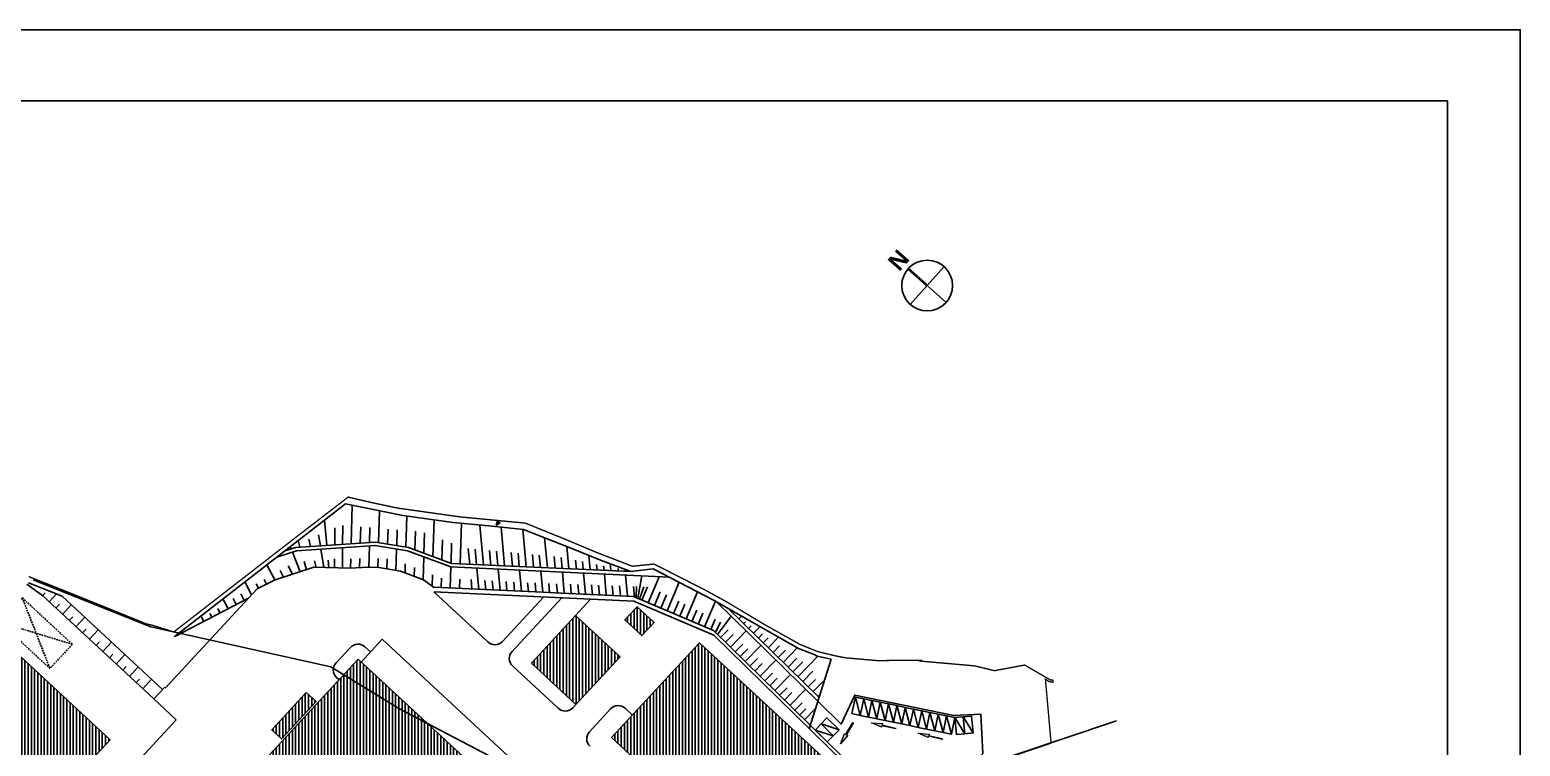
# Model space of a CAD drawing. Header units: millimetres. Extents: x 0 to 841000, y 0 to 594000.
# Drawn here: x 400542 to 841000, y 382214 to 594000 of the extents above; entities that cross this region are included whole.
import ezdxf
from ezdxf.enums import TextEntityAlignment as Align

# ---------------------------------------------------------------- set-up
doc = ezdxf.new("R2010")
doc.units = ezdxf.units.MM
doc.header["$LTSCALE"] = 1000
doc.linetypes.add('XR-SITE PLAN$0$DASHED', pattern=[0.75, 0.5, -0.25])
doc.linetypes.add('XR-SITE PLAN$0$PHANTOM-GAUN', pattern=[30, 20, -2, 2, -2, 2, -2])
doc.layers.get('DEFPOINTS').update_dxf_attribs({"color": 137})
for name, color, linetype in [('ETC-9', 9, 'Continuous'), ('SYM', 6, 'Continuous'), ('XR-PLAN$0$주차장', 252, 'Continuous'), ('XR-SITE PLAN$0$ETC-8', 252, 'Continuous'), ('XR-SITE PLAN$0$건물', 3, 'Continuous'), ('XR-SITE PLAN$0$대지경계선', 2, 'XR-SITE PLAN$0$PHANTOM-GAUN'), ('XR-SITE PLAN$0$입면선', 252, 'Continuous'), ('XR-SITE PLAN$0$획지경계선', 252, 'Continuous')]:
    doc.layers.add(name, color=color, linetype=linetype)
doc.layers.add('XR-PL-B3F$0$ETC-차량동선', color=251, linetype='Continuous', lineweight=13)
doc.styles.add('스타일2', font='malgunbd.ttf')

# ---------------------------------------------------------------- blocks, each defined once
blk = doc.blocks.new('XR-PLAN$0$확장형주차')
at = {"layer": 'XR-PLAN$0$주차장'}
blk.add_line((-2500, 5100), (0, 100), dxfattribs=at)
at = {"layer": 'XR-PLAN$0$주차장', "color": 5}
blk.add_lwpolyline([(-2500, 100), (0, 100), (0, 5100), (-2500, 5100)], close=True, dxfattribs=at)
blk = doc.blocks.new('north')
at = {"layer": 'SYM', "color": 6}
for p, q in [((-7.5, 0), (7.5, 0)), ((0, 0), (0, -7.5))]:
    blk.add_line(p, q, dxfattribs=at)
at = {"layer": 'SYM', "color": 6, "const_width": 0.714}
blk.add_lwpolyline([(0, 7.5), (0, 0)], dxfattribs=at)
at = {"layer": 'SYM', "color": 6}
blk.add_circle((0, 0), 7.5, dxfattribs=at)
at = {"layer": 'SYM', "color": 3, "style": '스타일2'}
blk.add_text('N', height=5, dxfattribs=at).set_placement((0, 8.82), align=Align.CENTER)

msp = doc.modelspace()

# ---------------------------------------------------------------- hatches: boundary and pattern name
at = {"layer": 'XR-PL-B3F$0$ETC-차량동선'}
for points in [[(643973, 389156), (641892, 385634), (642270, 385411), (640163, 382922), (641326, 385968), (641704, 385745), (643784, 389267)], [(643973, 389156), (641892, 385634), (642270, 385411), (640163, 382922), (641326, 385968), (641704, 385745), (643784, 389267)], [(643973, 389156), (641892, 385634), (642270, 385411), (640163, 382922), (641326, 385968), (641704, 385745), (643784, 389267)], [(643973, 389156), (641892, 385634), (642270, 385411), (640163, 382922), (641326, 385968), (641704, 385745), (643784, 389267)], [(643973, 389156), (641892, 385634), (642270, 385411), (640163, 382922), (641326, 385968), (641704, 385745), (643784, 389267)], [(656335, 387331), (652355, 388276), (652254, 387850), (649254, 389126), (652507, 388916), (652406, 388490), (656386, 387544)], [(656335, 387331), (652355, 388276), (652254, 387850), (649254, 389126), (652507, 388916), (652406, 388490), (656386, 387544)], [(656335, 387331), (652355, 388276), (652254, 387850), (649254, 389126), (652507, 388916), (652406, 388490), (656386, 387544)], [(656335, 387331), (652355, 388276), (652254, 387850), (649254, 389126), (652507, 388916), (652406, 388490), (656386, 387544)], [(656335, 387331), (652355, 388276), (652254, 387850), (649254, 389126), (652507, 388916), (652406, 388490), (656386, 387544)], [(670153, 384233), (666173, 385178), (666072, 384752), (663071, 386028), (666325, 385818), (666224, 385391), (670204, 384446)], [(670153, 384233), (666173, 385178), (666072, 384752), (663071, 386028), (666325, 385818), (666224, 385391), (670204, 384446)], [(670153, 384233), (666173, 385178), (666072, 384752), (663071, 386028), (666325, 385818), (666224, 385391), (670204, 384446)], [(670153, 384233), (666173, 385178), (666072, 384752), (663071, 386028), (666325, 385818), (666224, 385391), (670204, 384446)], [(670153, 384233), (666173, 385178), (666072, 384752), (663071, 386028), (666325, 385818), (666224, 385391), (670204, 384446)]]:
    msp.add_hatch(color=256, dxfattribs=at).paths.add_polyline_path(points)
at = {"layer": 'XR-SITE PLAN$0$ETC-8'}
h = msp.add_hatch(dxfattribs=at)
h.set_pattern_fill('ANSI31', color=256, scale=300, angle=45)
h.paths.add_polyline_path([(334363, 380366), (329011, 385330), (320783, 376458), (326135, 371494)])
h.paths.add_polyline_path([(383832, 421657), (364718, 401047), (405166, 363534), (424280, 384144)])
h.paths.add_polyline_path([(362210, 428076), (355603, 434204), (343355, 420997), (349962, 414869)])
h.paths.add_polyline_path([(471860, 297013), (473454, 295579), (474196, 296404), (472602, 297838)], flags=9)
h.paths.add_polyline_path([(471526, 296285), (474998, 293161), (475706, 293947), (472234, 297071)], flags=9)
h.paths.add_polyline_path([(474233, 385583), (475667, 387177), (474843, 387919), (473408, 386325)], flags=9)
h.paths.add_polyline_path([(474961, 385250), (478086, 388722), (477300, 389429), (474175, 385957)], flags=9)
h = msp.add_hatch(dxfattribs=at)
h.set_pattern_fill('ANSI31', color=256, scale=300, angle=45)
h.paths.add_polyline_path([(575002, 408658), (561836, 420868), (548767, 406776), (561933, 394566)])
h.paths.add_polyline_path([(585019, 418799), (580003, 423451), (576383, 419548), (581400, 414896)])
h.paths.add_polyline_path([(598451, 412734), (572494, 384746), (581483, 376410), (586512, 376607), (625790, 362701), (634539, 364725), (641788, 372542)])
h.paths.add_polyline_path([(586512, 376607), (581483, 376410), (615831, 344554), (634539, 364725), (625790, 362701)])
h = msp.add_hatch(dxfattribs=at)
h.set_pattern_fill('ANSI31', color=256, scale=300, angle=45)
h.paths.add_polyline_path([(442527, 349131), (438612, 352739), (429739, 343109), (433655, 339502)])
h.paths.add_polyline_path([(542628, 366114), (517942, 389008), (509593, 393375), (493313, 403339), (431180, 336344), (439076, 329021), (439436, 329161), (448714, 328985), (452934, 328821), (457541, 328352), (461455, 328689), (460632, 334256), (459805, 340324), (459818, 349890), (460789, 358110), (460943, 359960), (461222, 366675), (470554, 368128), (474066, 360398), (478173, 351137), (468394, 340372), (468018, 331743), (470756, 324115), (476929, 319990), (482799, 316825), (487425, 314339), (492393, 311949)])
h.paths.add_polyline_path([(474066, 360398), (470554, 368128), (461222, 366675), (460943, 359960), (460789, 358110), (459818, 349890), (459805, 340324), (460632, 334256), (461455, 328689), (457541, 328352), (452934, 328821), (448714, 328985), (439436, 329161), (439076, 329021), (446215, 322400), (457768, 323704), (459695, 322667), (465539, 319991), (474693, 315588), (478814, 313597), (483217, 311427), (488972, 308580), (489179, 308483), (492393, 311949), (487425, 314339), (482799, 316825), (476929, 319990), (470756, 324115), (468018, 331743), (468394, 340372), (478173, 351137)])
h.paths.add_polyline_path([(483217, 311427), (478814, 313597), (474693, 315588), (465539, 319991), (459695, 322667), (457768, 323704), (446215, 322400), (476251, 294543), (489179, 308483), (488972, 308580)])
h.paths.add_polyline_path([(497556, 407915), (493313, 403339), (509593, 393375), (517942, 389008)])
h.paths.add_polyline_path([(580231, 300151), (561653, 317381), (540069, 294107), (540341, 294014), (556261, 287727), (567237, 283367, 0.5209097), (567688, 286625), (566952, 287356), (568146, 288644), (568921, 287956)])
h.paths.add_polyline_path([(556261, 287727), (540341, 294014), (540069, 294107), (536645, 290415), (560236, 281112), (560915, 280847), (564198, 284387), (564958, 283682, 0.3150025), (567237, 283367)])
h.paths.add_polyline_path([(561619, 280082), (560859, 280787), (560915, 280847), (560236, 281112), (536645, 290415), (519443, 271868), (538021, 254638)])
h.paths.add_polyline_path([(536645, 290415), (531994, 292252), (520891, 296014), (518444, 296856), (506447, 283920), (519443, 271868)])
h.paths.add_polyline_path([(521701, 300367), (518444, 296856), (520891, 296014), (531994, 292252), (536602, 290432), (536645, 290415), (540069, 294107)])
h.paths.add_polyline_path([(561653, 317381), (548657, 329433), (537896, 317829), (538640, 317108), (537446, 315820), (536662, 316499, 1), (533932, 313556), (534692, 312851), (531353, 309251), (530593, 309956), (521701, 300367), (540069, 294107)])
h.paths.add_polyline_path([(500129, 271925), (497616, 274256), (496595, 273156), (499109, 270825)])
h.paths.add_polyline_path([(474961, 385250), (478086, 388722), (477300, 389429), (474175, 385957)], flags=25)
h.paths.add_polyline_path([(471860, 297013), (473454, 295579), (474196, 296404), (472602, 297838)], flags=25)
h.paths.add_polyline_path([(471526, 296285), (474998, 293161), (475706, 293947), (472234, 297071)], flags=9)
h = msp.add_hatch(dxfattribs=at)
h.set_pattern_fill('ANSI31', color=256, scale=300, angle=45)
h.paths.add_polyline_path([(472053, 387034), (474971, 384346), (485146, 395389), (482228, 398078)])
h = msp.add_hatch(dxfattribs=at)
h.set_pattern_fill('ANSI31', color=256, scale=300, angle=45)
h.paths.add_polyline_path([(472053, 387034), (474971, 384346), (485146, 395389), (482228, 398078)])
h = msp.add_hatch(dxfattribs=at)
h.set_pattern_fill('ANSI31', color=256, scale=300, angle=45)
h.paths.add_polyline_path([(472053, 387034), (474971, 384346), (485146, 395389), (482228, 398078)])
h = msp.add_hatch(dxfattribs=at)
h.set_pattern_fill('ANSI31', color=256, scale=300, angle=45)
h.paths.add_polyline_path([(243433, 332654), (260450, 350969), (234810, 374793), (217793, 356478)])
h.paths.add_polyline_path([(268582, 319957), (275248, 313775), (284295, 323530), (277629, 329713)])
h.paths.add_polyline_path([(272634, 304614), (270211, 306854), (267292, 303696), (269716, 301456)])
h.paths.add_polyline_path([(273843, 313714), (267978, 319154), (264034, 314901), (269899, 309461)])
h.paths.add_polyline_path([(299993, 353527), (305126, 348767), (313901, 358229), (313772, 358478), (308833, 363059)])
h.paths.add_polyline_path([(471860, 297013), (473454, 295579), (474196, 296404), (472602, 297838)], flags=9)
h.paths.add_polyline_path([(471526, 296285), (474998, 293161), (475706, 293947), (472234, 297071)], flags=9)
h.paths.add_polyline_path([(474233, 385583), (475667, 387177), (474843, 387919), (473408, 386325)], flags=9)
h.paths.add_polyline_path([(474961, 385250), (478086, 388722), (477300, 389429), (474175, 385957)], flags=9)
at = {"layer": 'XR-SITE PLAN$0$입면선'}
h = msp.add_hatch(color=256, dxfattribs=at)
h.paths.add_polyline_path([(538363, 447472), (539565, 448241), (539141, 448552)])
h.paths.add_polyline_path([(539141, 448552), (538718, 448863), (538363, 447472)])
h = msp.add_hatch(color=256, dxfattribs=at)
h.paths.add_polyline_path([(538363, 447472), (539565, 448241), (539141, 448552)])
h.paths.add_polyline_path([(539141, 448552), (538718, 448863), (538363, 447472)])
h = msp.add_hatch(color=256, dxfattribs=at)
h.paths.add_polyline_path([(538363, 447472), (539565, 448241), (539141, 448552)])
h.paths.add_polyline_path([(539141, 448552), (538718, 448863), (538363, 447472)])

# ---------------------------------------------------------------- linework, layer by layer
at = {"layer": 'DEFPOINTS'}
for points in [[(841000, 0), (0, 0), (0, 594000), (841000, 594000)], [(46500, 573000), (819500, 573000), (819500, 21000), (46500, 21000)]]:
    msp.add_lwpolyline(points, close=True, dxfattribs=at)
at = {"layer": 'ETC-9', "color": 8, "ltscale": 40}
msp.add_lwpolyline([(721705, 389718), (675296, 374153), (625790, 362701), (586512, 376607), (544780, 374971), (509593, 393375), (489545, 405645), (436357, 417505), (401580, 431411)], dxfattribs=at)
at = {"layer": 'XR-PL-B3F$0$ETC-차량동선'}
for points in [[(643784, 389267), (643973, 389156), (641892, 385634), (642270, 385411), (640163, 382922), (641326, 385968), (641704, 385745)], [(643784, 389267), (643973, 389156), (641892, 385634), (642270, 385411), (640163, 382922), (641326, 385968), (641704, 385745)], [(656386, 387544), (656335, 387331), (652355, 388276), (652254, 387850), (649254, 389126), (652507, 388916), (652406, 388490)], [(656386, 387544), (656335, 387331), (652355, 388276), (652254, 387850), (649254, 389126), (652507, 388916), (652406, 388490)], [(670204, 384446), (670153, 384233), (666173, 385178), (666072, 384752), (663071, 386028), (666325, 385818), (666224, 385391)], [(670204, 384446), (670153, 384233), (666173, 385178), (666072, 384752), (663071, 386028), (666325, 385818), (666224, 385391)]]:
    msp.add_lwpolyline(points, close=True, dxfattribs=at)
at = {"layer": 'XR-SITE PLAN$0$건물', "color": 7}
for points in [[(585019, 418799), (580003, 423451), (576383, 419548), (581400, 414896)], [(364718, 401047), (405166, 363534), (424280, 384144), (383832, 421657)], [(641788, 372542), (598451, 412734), (572494, 384746), (615831, 344554)], [(542628, 366114), (497556, 407915), (431180, 336344), (476251, 294543)], [(482228, 398078), (472053, 387034), (474971, 384346), (485146, 395389)]]:
    msp.add_lwpolyline(points, close=True, dxfattribs=at)
msp.add_lwpolyline([(561933, 394566), (575002, 408658), (561836, 420868), (548767, 406776), (561933, 394566)], dxfattribs=at)
at = {"layer": 'XR-SITE PLAN$0$대지경계선', "const_width": 400}
msp.add_lwpolyline([(400225, 432370), (414842, 426538), (435056, 418348), (436678, 417998), (443073, 415972), (478705, 443608), (494629, 455855), (501626, 454218), (509203, 452614), (527605, 450009), (546992, 448160), (558465, 443514), (568037, 439498), (578607, 435410), (585025, 436063), (600159, 428360), (606377, 424946), (617868, 418069), (628132, 412313), (633413, 410175), (638351, 408980), (641648, 408345), (650854, 407525), (661097, 407603), (663472, 407626), (663913, 407628), (663668, 407377), (679717, 405969), (685627, 404539), (692794, 405874), (694565, 406204), (702098, 401828), (702855, 401750), (702956, 401165), (701843, 401279), (700689, 401998), (702363, 383121), (675831, 374146)], dxfattribs=at)
at = {"layer": 'XR-SITE PLAN$0$입면선'}
for p, q in [((443167, 414577), (493847, 453879)), ((493847, 453879), (510744, 450401)), ((495505, 442078), (495852, 453466)), ((503614, 442391), (503901, 451810)), ((510744, 450401), (525631, 448394)), ((511672, 441037), (511952, 450238)), ((488323, 441603), (487615, 449046)), ((490646, 441757), (490666, 446775)), ((492975, 441911), (493028, 447457)), ((498210, 442257), (498356, 447039)), ((500915, 442436), (501049, 446828)), ((506300, 441939), (506436, 446405)), ((508986, 441488), (509129, 446194)), ((514346, 440199), (514516, 445772)), ((517016, 439209), (517200, 445278)), ((519685, 438219), (520018, 449151)), ((525631, 448394), (536169, 447318)), ((527719, 436082), (528087, 448143)), ((534620, 435777), (533536, 447586)), ((536169, 447318), (546469, 446272)), ((538718, 448863), (538363, 447472)), ((539565, 448241), (538363, 447472)), ((538718, 448863), (539565, 448241)), ((540874, 435502), (539824, 446946)), ((547244, 435221), (546228, 446296)), ((546469, 446272), (560743, 440647)), ((475875, 439942), (479132, 440995)), ((477785, 440560), (477526, 441222)), ((479132, 440995), (502661, 442551)), ((479324, 439994), (502609, 441534)), ((480387, 441078), (479823, 443003)), ((483540, 441287), (482999, 443376)), ((486409, 441476), (485880, 444653)), ((487485, 435019), (486576, 440473)), ((492907, 434883), (492965, 440896)), ((500694, 435152), (500885, 441420)), ((502609, 441534), (512172, 439926)), ((502661, 442551), (512434, 440908)), ((508763, 434170), (508955, 440467)), ((512434, 440908), (525142, 436195)), ((522355, 437229), (522538, 443235)), ((525024, 436239), (525206, 442214)), ((530538, 435957), (530104, 440689)), ((532579, 435867), (532154, 440496)), ((553499, 434945), (552684, 443823)), ((559869, 434665), (559267, 441229)), ((560743, 440647), (569153, 437207)), ((473523, 438118), (479324, 439994)), ((480441, 433785), (478155, 439616)), ((482345, 434401), (481650, 436772)), ((485146, 435077), (484653, 436982)), ((488953, 434982), (488738, 437243)), ((490619, 434940), (490629, 437599)), ((495284, 434829), (495368, 437570)), ((497990, 435008), (498072, 437703)), ((503390, 435035), (503470, 437675)), ((506077, 434621), (506169, 437642)), ((511441, 433452), (511522, 436124)), ((512172, 439926), (524937, 435192)), ((516780, 431472), (516983, 438142)), ((525142, 436195), (578151, 433859)), ((536793, 435682), (536387, 440098)), ((538833, 435592), (538438, 439906)), ((543163, 435401), (542787, 439497)), ((545204, 435311), (544837, 439304)), ((549418, 435125), (549071, 438907)), ((551458, 435035), (551121, 438714)), ((555788, 434845), (555470, 438305)), ((557828, 434755), (557530, 438011)), ((562081, 434567), (561842, 437172)), ((564122, 434477), (563912, 436769)), ((566162, 434387), (565777, 438588)), ((569153, 437207), (578151, 433859)), ((572284, 434117), (572101, 436110)), ((472951, 431353), (470616, 435863)), ((484487, 435094), (473005, 431381)), ((475549, 432204), (474524, 434184)), ((478157, 433047), (476943, 435557)), ((495223, 434825), (484487, 435094)), ((500380, 435166), (495223, 434825)), ((503692, 435022), (500380, 435166)), ((510123, 433941), (503692, 435022)), ((516881, 431434), (510123, 433941)), ((514111, 432462), (514189, 435040)), ((519421, 429545), (519523, 432873)), ((522107, 429102), (522194, 431936)), ((524803, 428976), (524993, 435189)), ((524937, 435192), (589476, 432196)), ((533247, 428585), (532674, 434833)), ((539503, 428294), (538930, 434542)), ((545875, 427999), (545301, 434247)), ((552131, 427708), (551557, 433956)), ((558502, 427412), (557929, 433661)), ((564797, 427120), (564224, 433368)), ((568203, 434297), (568050, 435963)), ((570244, 434207), (570120, 435560)), ((570920, 426836), (570347, 433084)), ((574458, 434022), (574393, 434728)), ((576498, 433932), (576447, 434493)), ((577176, 426546), (576603, 432794)), ((578151, 433859), (584724, 434644)), ((580192, 425931), (581411, 432571)), ((583278, 424621), (586552, 432332)), ((584724, 434644), (602829, 425319)), ((404365, 426623), (399710, 430103)), ((467702, 428704), (440624, 399508)), ((463918, 425322), (462892, 427305)), ((466100, 426977), (464111, 430819)), ((468132, 428921), (467478, 430186)), ((473005, 431381), (467702, 428704)), ((470542, 430137), (469826, 431518)), ((519878, 429205), (516881, 431434)), ((552175, 427706), (519878, 429205)), ((519961, 427825), (535912, 413031)), ((519961, 427825), (579019, 425084)), ((527499, 428851), (527584, 431635)), ((531206, 428679), (530952, 431447)), ((535288, 428490), (535038, 431218)), ((537462, 428389), (537213, 431097)), ((541544, 428199), (541299, 430869)), ((543834, 428093), (543591, 430741)), ((547916, 427904), (547674, 430538)), ((550089, 427803), (549845, 430462)), ((557662, 427451), (552175, 427706)), ((554172, 427613), (553923, 430320)), ((556461, 427507), (556210, 430240)), ((566212, 427055), (557662, 427451)), ((560543, 427318), (560288, 430097)), ((562756, 427215), (562498, 430020)), ((566838, 427026), (566576, 429878)), ((568879, 426931), (568615, 429806)), ((572961, 426741), (572693, 429664)), ((575135, 426641), (574864, 429588)), ((579227, 426341), (578942, 429445)), ((579738, 426124), (579847, 429414)), ((580755, 425692), (581994, 429339)), ((581415, 425412), (583067, 429301)), ((585141, 423830), (586841, 427835)), ((588881, 422242), (592456, 430661)), ((594470, 419869), (597869, 427874)), ((437198, 396172), (404365, 426623)), ((443167, 414577), (465163, 425967)), ((456729, 421600), (456067, 422880)), ((459126, 422841), (457606, 425775)), ((461522, 424081), (460617, 425830)), ((552378, 426320), (540203, 413192)), ((557745, 426071), (543062, 410240)), ((561836, 420868), (566294, 425675)), ((578936, 426464), (566212, 427055)), ((602576, 416427), (578936, 426464)), ((579019, 425084), (602659, 415047)), ((587004, 423039), (588658, 426935)), ((590744, 421451), (592306, 425129)), ((592607, 420660), (594123, 424229)), ((599962, 417537), (603180, 425118)), ((602829, 425319), (627713, 411085)), ((603281, 425060), (633464, 395499)), ((606758, 423071), (633805, 396582)), ((451937, 419118), (451102, 420731)), ((454333, 420359), (453792, 421405)), ((596236, 419119), (597661, 422476)), ((598099, 418328), (599478, 421576)), ((601825, 416746), (603111, 419777)), ((603170, 415845), (604628, 418925)), ((603744, 415283), (607801, 420634)), ((608417, 421447), (608775, 421918)), ((610062, 419835), (610908, 420698)), ((611508, 418419), (612033, 418955)), ((630830, 388755), (602576, 416427)), ((602659, 415047), (645867, 372728)), ((604693, 414353), (606939, 416646)), ((606139, 412937), (608380, 415224)), ((607585, 411521), (612246, 416280)), ((612954, 417003), (613714, 417778)), ((614400, 415587), (616355, 417582)), ((615846, 414171), (617075, 415425)), ((617292, 412755), (618755, 414248)), ((618738, 411338), (621802, 414466)), ((495277, 411409), (491051, 406852)), ((504653, 413816), (498430, 407105)), ((501182, 410073), (499567, 411571)), ((541844, 379323), (504653, 413816)), ((609031, 410105), (611261, 412382)), ((610477, 408689), (612702, 410961)), ((611923, 407273), (616584, 412032)), ((620184, 409922), (622116, 411895)), ((621724, 408414), (623906, 410642)), ((623170, 406998), (627367, 411283)), ((627713, 411085), (632370, 409338)), ((543224, 405950), (556732, 393422)), ((561022, 393584), (575002, 408658)), ((613369, 405856), (615584, 408118)), ((614815, 404440), (617025, 406697)), ((616355, 402932), (621016, 407691)), ((624616, 405581), (627267, 408288)), ((626062, 404165), (628948, 407112)), ((627508, 402749), (633422, 408788)), ((637371, 407935), (630913, 387375)), ((632370, 409338), (633238, 408828)), ((633238, 408828), (637371, 407935)), ((491954, 401874), (491212, 402562)), ((617801, 401516), (620000, 403761)), ((619247, 400099), (621441, 402340)), ((620693, 398683), (625354, 403442)), ((628954, 401333), (631949, 404391)), ((630566, 399754), (632731, 401965)), ((632012, 398338), (635463, 401861)), ((440426, 399692), (437198, 396172)), ((440624, 399508), (440426, 399692)), ((622139, 397267), (624323, 399497)), ((623585, 395851), (625764, 398076)), ((625197, 394272), (629858, 399031)), ((633458, 396922), (634125, 397603)), ((437198, 396172), (443829, 390023)), ((572205, 393260), (565940, 386504)), ((578669, 391405), (576495, 393421)), ((626643, 392856), (628811, 395070)), ((628089, 391440), (629896, 393285)), ((629535, 390024), (632788, 393345)), ((443829, 390023), (413672, 357507)), ((646163, 373738), (630830, 388755)), ((630981, 388608), (631450, 389087))]:
    msp.add_line(p, q, dxfattribs=at)
at = {"layer": 'XR-SITE PLAN$0$입면선', "linetype": 'XR-SITE PLAN$0$DASHED'}
for p, q in [((398338, 426045), (406491, 405174)), ((413127, 412330), (391702, 418890))]:
    msp.add_line(p, q, dxfattribs=at)
msp.add_lwpolyline([(398338, 426045), (413127, 412330), (406491, 405174), (391702, 418890)], close=True, dxfattribs=at)
at = {"layer": 'XR-SITE PLAN$0$입면선'}
msp.add_lwpolyline([(633464, 395499), (640361, 388744), (644346, 397312), (673598, 391291), (681553, 391722), (682187, 380039), (675447, 373631), (670082, 363090), (669210, 362074)], dxfattribs=at)
for centre, start, end in [((497503, 409345), 47.1562, 137.1562), ((537977, 415257), 227.1562, 317.1562), ((545288, 408176), 137.1562, 227.1562), ((493276, 404788), 137.1562, 227.1562), ((558796, 395648), 227.1562, 317.1562), ((574431, 391195), 47.1562, 137.1562), ((568166, 384440), 137.1562, 227.1562)]:
    msp.add_arc(centre, 3036, start, end, dxfattribs=at)
at = {"layer": 'XR-SITE PLAN$0$획지경계선'}
for p, q in [((400165, 430553), (410061, 426550)), ((404284, 426684), (405082, 427555)), ((406270, 424857), (408428, 427210)), ((408248, 423022), (409296, 424165)), ((410061, 426550), (439780, 398987)), ((410227, 421187), (412808, 424002)), ((412205, 419352), (413238, 420478)), ((414184, 417517), (416766, 420332)), ((416162, 415682), (417180, 416791)), ((418141, 413847), (420723, 416662)), ((420120, 412012), (421121, 413104)), ((422098, 410177), (424680, 412992)), ((424077, 408342), (425063, 409417)), ((426055, 406507), (428637, 409322)), ((428034, 404672), (429004, 405730)), ((430013, 402837), (432594, 405652)), ((431991, 401002), (432946, 402043)), ((433970, 399167), (436552, 401982))]:
    msp.add_line(p, q, dxfattribs=at)

# ---------------------------------------------------------------- block references
at = {"layer": 'SYM', "xscale": 1000.000000000001, "yscale": 1000.000000000001, "zscale": 1000.000000000001, "rotation": 48.3549383988049}
msp.add_blockref('north', (665740, 518393), dxfattribs=at)
msp.add_blockref('north', (665740, 518393), dxfattribs=at)
msp.add_blockref('north', (665740, 518393), dxfattribs=at)
at = {"layer": 'XR-PLAN$0$주차장', "color": 5}
for p, rotation in [((645948, 391231), 348.3187396826217), ((645948, 391231), 348.3187396826217), ((645948, 391231), 348.3187396826217), ((648396, 390724), 348.3187396826217), ((648396, 390724), 348.3187396826217), ((648396, 390724), 348.3187396826217), ((650845, 390218), 348.3187396826217), ((650845, 390218), 348.3187396826217), ((650845, 390218), 348.3187396826217), ((653293, 389712), 348.3187396826217), ((653293, 389712), 348.3187396826217), ((653293, 389712), 348.3187396826217), ((655741, 389206), 348.3187396826217), ((655741, 389206), 348.3187396826217), ((655741, 389206), 348.3187396826217), ((658189, 388700), 348.3187396826217), ((658189, 388700), 348.3187396826217), ((658189, 388700), 348.3187396826217), ((660637, 388194), 348.3187396826217), ((660637, 388194), 348.3187396826217), ((660637, 388194), 348.3187396826217), ((663086, 387687), 348.3187396826217), ((663086, 387687), 348.3187396826217), ((663086, 387687), 348.3187396826217), ((665534, 387181), 348.3187396826217), ((665534, 387181), 348.3187396826217), ((665534, 387181), 348.3187396826217), ((667982, 386675), 348.3187396826217), ((667982, 386675), 348.3187396826217), ((667982, 386675), 348.3187396826217), ((638014, 385219), 45.59634781840118), ((638014, 385219), 45.59634781840118), ((638014, 385219), 45.59634781840118), ((639763, 387005), 45.59634781840118), ((639763, 387005), 45.59634781840118), ((639763, 387005), 45.59634781840118), ((670430, 386169), 348.3187396826217), ((670430, 386169), 348.3187396826217), ((670430, 386169), 348.3187396826217), ((672879, 385663), 348.3187396826217), ((672879, 385663), 348.3187396826217), ((672879, 385663), 348.3187396826217), ((676877, 385813), 5.367892856602494), ((676877, 385813), 5.367892856602494), ((676877, 385813), 5.367892856602494), ((679366, 386047), 5.367892856602494), ((679366, 386047), 5.367892856602494), ((679366, 386047), 5.367892856602494)]:
    msp.add_blockref('XR-PLAN$0$확장형주차', p, dxfattribs=dict(at, rotation=rotation))

doc.saveas('drawing.dxf')
